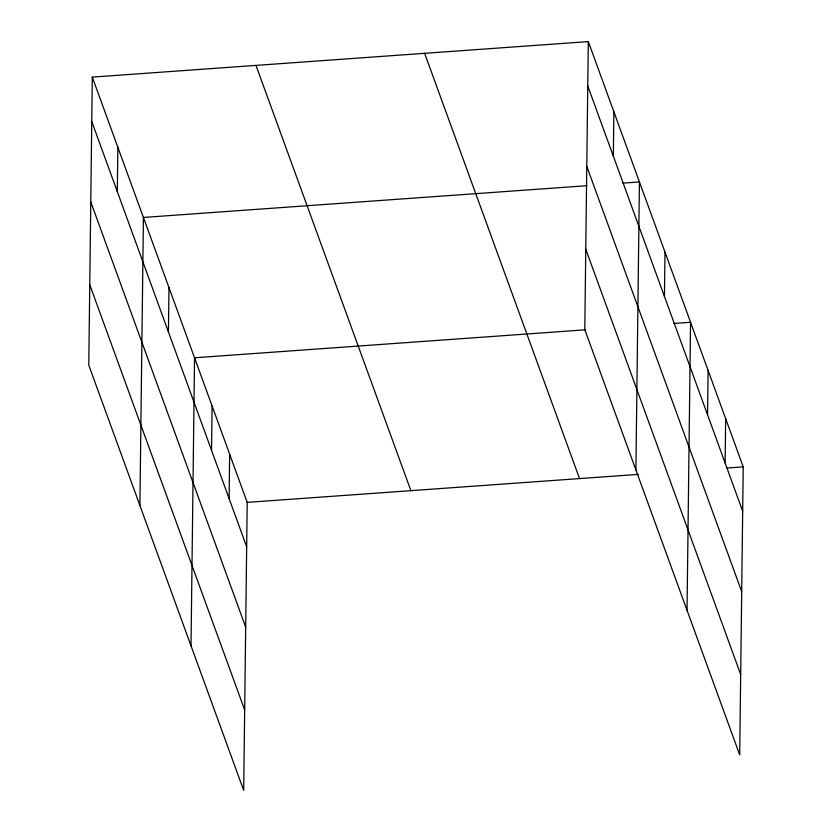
<?xml version="1.0" encoding="UTF-8"?>
<svg xmlns="http://www.w3.org/2000/svg" width="832" height="832" viewBox="0 0 832 832"><rect width="100%" height="100%" fill="white"/><g stroke="black" fill="none" stroke-linecap="round" stroke-linejoin="round"><path stroke-width="1.25" d="M92.3 77.116L88.774 365.134L243.693 790.4L247.208 502.382L92.3 77.116L588.307 41.6L743.226 466.866L739.7 754.884L584.792 329.618L588.307 41.6M117.312 191.672L117.853 147.285M139.901 505.471L143.416 217.454L586.997 185.692M168.438 332.01L168.979 287.622M191.017 645.809L194.542 357.791L585.686 329.784M211.557 450.372L212.098 405.985M229.112 498.566L229.653 454.189M613.33 156.146L613.87 111.769M635.908 469.955L639.434 181.938L622.804 183.123M664.446 296.483L664.986 252.106M687.034 610.293L690.55 322.275L673.93 323.461M707.564 414.846L708.105 370.469M725.119 463.05L725.66 418.662M247.208 502.382L638.362 474.375M726.596 468.052L743.226 466.866M587.766 85.977L742.685 511.243M586.789 166.379L741.697 591.646M585.77 249.215L740.688 674.482M424.622 53.321L579.54 478.587M255.986 65.395L410.894 490.662M91.759 121.503L246.667 546.759M90.771 201.906L245.69 627.162M89.762 284.742L244.67 709.998"/></g></svg>
